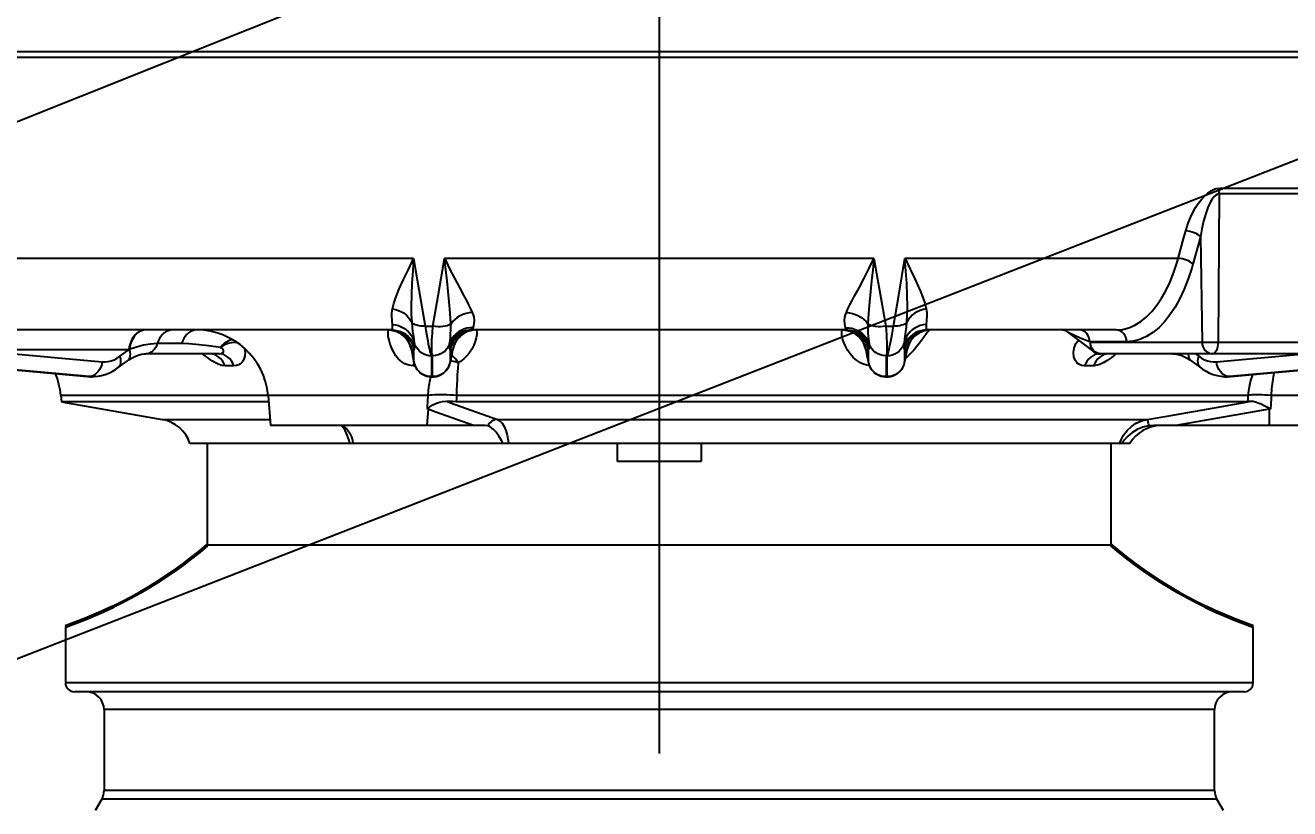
# Model space of a CAD drawing. Header units: millimetres. Extents: x 184 to 2141, y 95 to 1347.
# Drawn here: x 791.14 to 833.72, y 658.96 to 685.35 of the extents above; entities that cross this region are included whole.
import ezdxf
from ezdxf import colors
from ezdxf.entities.mleader import LeaderData, LeaderLine
from ezdxf.math import Vec2, Vec3

# ---------------------------------------------------------------- set-up
doc = ezdxf.new("R2010")
doc.units = ezdxf.units.MM
doc.linetypes.add('CENTER', pattern=[50.8, 31.75, -6.35, 6.35, -6.35])
doc.layers.add('chuda', color=61, linetype='Continuous')
doc.layers.add('oś', color=151, linetype='CENTER')
doc.layers.add('gruba', color=7, linetype='Continuous', lineweight=50)
doc.styles.get("Standard").update_dxf_attribs({"font": 'arial.ttf'})

msp = doc.modelspace()

# ---------------------------------------------------------------- linework, layer by layer
at = {"color": 7, "linetype": 'Continuous'}
for p, q in [((836.623, 684.453), (788.355, 684.453)), ((836.11, 684.261), (788.868, 684.261)), ((831.344, 679.669), (831.305, 674.677)), ((835.932, 679.669), (831.344, 679.669)), ((831.368, 679.864), (835.962, 679.864)), ((830.715, 678.226), (830.461, 677.303)), ((830.715, 678.226), (830.768, 674.677)), ((804.216, 677.498), (783.823, 677.498)), ((819.719, 677.498), (805.259, 677.498)), ((829.964, 677.498), (820.762, 677.498)), ((803.481, 675.086), (787.382, 675.086)), ((803.347, 675.086), (803.348, 675.086)), ((803.385, 675.086), (803.383, 675.086)), ((803.432, 675.086), (803.481, 675.086)), ((804.606, 675.216), (804.865, 675.219)), ((806.181, 675.086), (806.147, 675.086)), ((818.797, 675.086), (806.181, 675.086)), ((806.181, 675.086), (806.242, 675.086)), ((806.291, 675.086), (806.29, 675.086)), ((806.327, 675.086), (806.327, 675.086)), ((818.651, 675.086), (818.651, 675.086)), ((818.688, 675.086), (818.689, 675.086)), ((818.736, 675.086), (818.797, 675.086)), ((818.797, 675.086), (818.825, 675.086)), ((818.797, 675.086), (818.825, 675.086)), ((820.113, 675.219), (820.373, 675.216)), ((827.88, 675.086), (821.497, 675.086)), ((821.497, 675.086), (821.546, 675.086)), ((821.595, 675.086), (821.594, 675.086)), ((821.631, 675.086), (821.631, 675.086)), ((826.265, 675.004), (826.262, 675.005)), ((826.264, 675.003), (827.112, 674.362)), ((796.397, 674.626), (795.581, 674.626)), ((826.987, 674.691), (827.006, 674.677)), ((828.228, 674.691), (826.987, 674.691)), ((827.006, 674.677), (830.768, 674.677)), ((830.768, 674.677), (831.305, 674.677)), ((831.305, 674.677), (835.884, 674.677)), ((785.489, 674.214), (793.236, 673.515)), ((785.517, 674.212), (793.263, 673.514)), ((793.286, 673.514), (785.541, 674.212)), ((789.202, 674.421), (793.73, 674.012)), ((794.624, 674.421), (789.202, 674.421)), ((794.321, 674.198), (794.624, 674.421)), ((794.637, 674.426), (794.624, 674.421)), ((797.677, 674.281), (795.2, 674.281)), ((804.138, 674.435), (804.141, 674.419)), ((804.141, 674.419), (804.14, 674.426)), ((804.141, 674.421), (804.14, 674.426)), ((804.226, 674.421), (804.141, 674.421)), ((804.141, 674.421), (804.184, 674.197)), ((804.141, 674.419), (804.186, 674.186)), ((804.186, 674.186), (804.184, 674.197)), ((804.226, 674.011), (804.226, 674.421)), ((804.854, 674.214), (804.821, 674.213)), ((804.821, 674.213), (804.821, 673.513)), ((804.854, 673.513), (804.854, 674.214)), ((805.449, 674.421), (805.449, 674.011)), ((805.534, 674.421), (805.449, 674.421)), ((805.485, 674.171), (805.488, 674.186)), ((805.488, 674.186), (805.533, 674.419)), ((805.49, 674.197), (805.488, 674.186)), ((805.49, 674.197), (805.534, 674.421)), ((805.533, 674.419), (805.537, 674.436)), ((805.535, 674.426), (805.533, 674.419)), ((805.535, 674.426), (805.534, 674.421)), ((805.537, 674.436), (805.537, 674.436)), ((819.441, 674.436), (819.445, 674.419)), ((819.441, 674.436), (819.441, 674.436)), ((819.445, 674.419), (819.443, 674.426)), ((819.444, 674.421), (819.443, 674.426)), ((819.529, 674.421), (819.444, 674.421)), ((819.444, 674.421), (819.488, 674.197)), ((819.445, 674.419), (819.49, 674.186)), ((819.49, 674.186), (819.488, 674.197)), ((819.529, 674.011), (819.529, 674.421)), ((820.158, 674.213), (820.124, 674.214)), ((820.124, 674.214), (820.124, 673.513)), ((820.158, 673.513), (820.158, 674.213)), ((820.752, 674.421), (820.752, 674.011)), ((820.837, 674.421), (820.752, 674.421)), ((820.789, 674.171), (820.792, 674.186)), ((820.792, 674.186), (820.837, 674.419)), ((820.794, 674.197), (820.792, 674.186)), ((820.794, 674.197), (820.837, 674.421)), ((820.837, 674.419), (820.84, 674.435)), ((820.838, 674.426), (820.837, 674.419)), ((820.838, 674.426), (820.837, 674.421)), ((827.354, 674.281), (827.301, 674.281)), ((831.117, 674.281), (827.354, 674.281)), ((830.545, 674.281), (830.657, 674.198)), ((831.126, 674.281), (831.117, 674.281)), ((835.661, 674.281), (831.126, 674.281)), ((831.249, 674.012), (834.228, 674.281)), ((839.437, 674.212), (831.692, 673.514)), ((831.715, 673.514), (839.461, 674.212)), ((831.742, 673.515), (839.489, 674.214)), ((794.262, 673.816), (794.577, 674.047)), ((798.165, 673.878), (797.866, 673.878)), ((804.201, 673.878), (804.234, 673.958)), ((804.264, 673.878), (804.201, 673.878)), ((827.112, 673.878), (826.813, 673.878)), ((830.401, 674.047), (830.716, 673.816)), ((793.263, 673.514), (793.236, 673.515)), ((793.286, 673.514), (793.263, 673.514)), ((793.263, 673.514), (793.353, 673.51)), ((793.379, 673.51), (793.286, 673.514)), ((793.353, 673.51), (793.377, 673.51)), ((804.821, 673.513), (804.82, 673.509)), ((804.82, 673.509), (804.854, 673.509)), ((804.854, 673.513), (804.821, 673.513)), ((804.854, 673.509), (804.854, 673.513)), ((820.124, 673.513), (820.158, 673.513)), ((820.124, 673.513), (820.124, 673.509)), ((820.124, 673.509), (820.158, 673.509)), ((820.158, 673.509), (820.158, 673.513)), ((831.692, 673.514), (831.599, 673.51)), ((831.601, 673.51), (831.625, 673.51)), ((831.625, 673.51), (831.715, 673.514)), ((831.715, 673.514), (831.692, 673.514)), ((831.742, 673.515), (831.715, 673.514)), ((792.334, 672.881), (792.353, 672.67)), ((799.312, 672.881), (792.334, 672.881)), ((799.312, 672.881), (799.4, 671.865)), ((804.703, 672.881), (799.312, 672.881)), ((832.326, 672.881), (805.66, 672.881)), ((835.936, 672.881), (833.097, 672.881)), ((792.353, 672.67), (795.746, 672.072)), ((799.33, 672.67), (792.353, 672.67)), ((804.702, 672.413), (804.661, 671.865)), ((804.702, 672.413), (804.682, 672.421)), ((832.31, 672.67), (805.653, 672.67)), ((833.028, 672.413), (829.882, 671.865)), ((833.07, 672.421), (833.028, 672.413)), ((833.028, 672.413), (833.028, 671.865)), ((795.746, 672.072), (799.382, 672.072)), ((807.037, 672.072), (828.925, 672.072)), ((804.661, 671.865), (799.4, 671.865)), ((806.234, 671.865), (804.661, 671.865)), ((806.623, 671.865), (806.234, 671.865)), ((829.141, 671.865), (828.968, 671.853)), ((829.882, 671.865), (829.141, 671.865)), ((833.028, 671.865), (829.882, 671.865)), ((835.847, 671.865), (833.028, 671.865)), ((802.067, 671.261), (796.683, 671.261)), ((797.266, 671.261), (797.266, 667.837)), ((802.168, 671.261), (802.067, 671.261)), ((807.236, 671.261), (802.168, 671.261)), ((807.41, 671.261), (807.236, 671.261)), ((807.41, 671.261), (807.292, 671.261)), ((827.991, 671.261), (807.41, 671.261)), ((811.08, 670.656), (811.08, 671.261)), ((813.899, 671.261), (813.899, 670.656)), ((827.712, 667.837), (827.712, 671.261)), ((828.063, 671.261), (827.991, 671.261)), ((828.335, 671.261), (828.063, 671.261)), ((813.899, 670.656), (811.08, 670.656)), ((812.489, 667.837), (797.266, 667.837)), ((827.712, 667.837), (812.489, 667.837)), ((792.489, 665.099), (792.489, 663.199)), ((832.489, 663.199), (832.489, 665.099)), ((812.489, 663.199), (792.489, 663.199)), ((832.489, 663.199), (812.489, 663.199)), ((812.489, 662.899), (792.789, 662.899)), ((832.189, 662.899), (812.489, 662.899)), ((793.789, 662.299), (793.789, 659.579)), ((812.489, 662.299), (793.789, 662.299)), ((831.189, 662.299), (812.489, 662.299)), ((831.189, 659.579), (831.189, 662.299)), ((793.709, 659.279), (793.489, 658.899)), ((812.489, 659.279), (793.709, 659.279)), ((812.489, 659.579), (793.789, 659.579)), ((831.189, 659.579), (812.489, 659.579)), ((831.269, 659.279), (812.489, 659.279)), ((831.489, 658.899), (831.269, 659.279))]:
    msp.add_line(p, q, dxfattribs=at)
at = {"color": 7, "linetype": 'Continuous', "flags": 128}
for points in [[(830.217, 678.42), (830.302, 678.686), (830.413, 678.95), (830.552, 679.206), (830.64, 679.342), (830.74, 679.473), (830.852, 679.596), (830.957, 679.69), (831.072, 679.771), (831.154, 679.814), (831.24, 679.845), (831.368, 679.864)], [(831.344, 679.669), (831.291, 679.659), (831.272, 679.65), (831.224, 679.618), (831.181, 679.578), (831.179, 679.576), (831.113, 679.492), (831.057, 679.401), (830.965, 679.209), (830.892, 679.011), (830.817, 678.752), (830.758, 678.489), (830.715, 678.226)], [(831.344, 679.669), (831.345, 679.695), (831.346, 679.72), (831.348, 679.745), (831.35, 679.77), (831.354, 679.795), (831.358, 679.818), (831.363, 679.842), (831.368, 679.864)], [(829.964, 677.498), (830.155, 678.195), (830.217, 678.42)], [(830.715, 678.226), (830.676, 678.263), (830.626, 678.299), (830.568, 678.332), (830.502, 678.361), (830.432, 678.385), (830.359, 678.403), (830.287, 678.415), (830.217, 678.42)], [(803.498, 675.797), (803.545, 675.981), (803.614, 676.182), (803.733, 676.471), (803.874, 676.783), (804.037, 677.127), (804.213, 677.491), (804.216, 677.498)], [(804.216, 677.498), (804.215, 677.49), (804.184, 677.073), (804.158, 676.666), (804.14, 676.267), (804.133, 675.879), (804.136, 675.608), (804.149, 675.344)], [(804.216, 677.498), (804.394, 676.453), (804.606, 675.216)], [(804.865, 675.219), (805.04, 676.234), (805.259, 677.498)], [(805.259, 677.498), (805.262, 677.49), (805.426, 677.15), (805.59, 676.829), (805.755, 676.519), (805.91, 676.232), (805.992, 676.08), (806.066, 675.937), (806.134, 675.801), (806.191, 675.676)], [(805.464, 675.285), (805.445, 675.648), (805.413, 676.032), (805.378, 676.379), (805.339, 676.738), (805.299, 677.109), (805.26, 677.489), (805.259, 677.498)], [(818.788, 675.676), (818.843, 675.799), (818.909, 675.932), (818.985, 676.078), (819.068, 676.232), (819.218, 676.51), (819.378, 676.81), (819.547, 677.141), (819.716, 677.49), (819.719, 677.498)], [(819.719, 677.498), (819.718, 677.489), (819.679, 677.111), (819.639, 676.743), (819.6, 676.382), (819.565, 676.032), (819.533, 675.65), (819.514, 675.285)], [(819.719, 677.498), (819.895, 676.482), (820.113, 675.219)], [(820.373, 675.216), (820.551, 676.26), (820.762, 677.498)], [(820.762, 677.498), (820.765, 677.491), (820.936, 677.137), (821.095, 676.803), (821.195, 676.585), (821.285, 676.378), (821.364, 676.182), (821.432, 675.983), (821.48, 675.797)], [(820.829, 675.344), (820.842, 675.607), (820.845, 675.879), (820.838, 676.264), (820.82, 676.66), (820.794, 677.07), (820.763, 677.49), (820.762, 677.498)], [(827.88, 675.086), (828.09, 675.104), (828.298, 675.158), (828.503, 675.246), (828.703, 675.368), (828.891, 675.521), (829.072, 675.705), (829.244, 675.919), (829.406, 676.16), (829.554, 676.424), (829.69, 676.712), (829.816, 677.031), (829.928, 677.371), (829.964, 677.498)], [(830.461, 677.303), (830.422, 677.166), (830.304, 676.803), (830.17, 676.461), (830.022, 676.144), (829.861, 675.854), (829.688, 675.592), (829.504, 675.361), (829.31, 675.161), (829.108, 674.996), (828.895, 674.864), (828.676, 674.768), (828.453, 674.71), (828.228, 674.691)], [(830.461, 677.303), (830.422, 677.34), (830.373, 677.376), (830.314, 677.409), (830.249, 677.438), (830.178, 677.462), (830.106, 677.481), (830.034, 677.493), (829.964, 677.498)], [(803.501, 675.266), (803.492, 675.397), (803.482, 675.566), (803.483, 675.677), (803.498, 675.797)], [(803.498, 675.797), (803.604, 675.777), (803.706, 675.744), (803.803, 675.7), (803.892, 675.646), (803.973, 675.582), (804.044, 675.509), (804.103, 675.429), (804.149, 675.344)], [(806.191, 675.676), (806.084, 675.667), (805.979, 675.645), (805.876, 675.611), (805.777, 675.565), (805.685, 675.508), (805.602, 675.442), (805.527, 675.367), (805.464, 675.285)], [(806.191, 675.676), (806.22, 675.594), (806.239, 675.517), (806.251, 675.401), (806.246, 675.304), (806.232, 675.223), (806.213, 675.161)], [(818.765, 675.161), (818.746, 675.221), (818.733, 675.3), (818.728, 675.399), (818.739, 675.517), (818.758, 675.593), (818.788, 675.676)], [(818.788, 675.676), (818.894, 675.667), (819, 675.645), (819.102, 675.611), (819.201, 675.565), (819.293, 675.508), (819.377, 675.442), (819.451, 675.367), (819.514, 675.285)], [(821.48, 675.797), (821.374, 675.777), (821.272, 675.744), (821.175, 675.7), (821.086, 675.646), (821.005, 675.582), (820.934, 675.509), (820.875, 675.429), (820.829, 675.344)], [(821.48, 675.797), (821.495, 675.677), (821.496, 675.565), (821.486, 675.399), (821.478, 675.266)], [(795.178, 675.086), (795.107, 675.08), (795.037, 675.061), (794.969, 675.029), (794.904, 674.985), (794.844, 674.929), (794.789, 674.864), (794.741, 674.789), (794.7, 674.705), (794.666, 674.615), (794.64, 674.52), (794.624, 674.421)], [(795.193, 675.086), (795.122, 675.08), (795.052, 675.061), (794.984, 675.029), (794.92, 674.986), (794.859, 674.931), (794.805, 674.866), (794.756, 674.791), (794.714, 674.709), (794.68, 674.619), (794.654, 674.524), (794.637, 674.426)], [(796.09, 675.086), (796.02, 675.08), (795.95, 675.061), (795.883, 675.03), (795.819, 674.987), (795.76, 674.933), (795.705, 674.869), (795.657, 674.796), (795.615, 674.714), (795.581, 674.626)], [(796.906, 675.086), (796.836, 675.08), (796.766, 675.061), (796.699, 675.03), (796.635, 674.987), (796.576, 674.933), (796.521, 674.869), (796.473, 674.796), (796.431, 674.714), (796.397, 674.626)], [(803.347, 675.086), (803.449, 675.08), (803.549, 675.061), (803.645, 675.029), (803.737, 674.986), (803.823, 674.931), (803.901, 674.866), (803.971, 674.791), (804.03, 674.709), (804.078, 674.619), (804.115, 674.524), (804.14, 674.426)], [(804.138, 674.435), (804.113, 674.532), (804.075, 674.626), (804.026, 674.714), (803.967, 674.796), (803.898, 674.869), (803.82, 674.933), (803.735, 674.987), (803.643, 675.03), (803.547, 675.061), (803.448, 675.08), (803.348, 675.086)], [(803.348, 675.086), (803.45, 675.08), (803.55, 675.061), (803.647, 675.029), (803.739, 674.985), (803.825, 674.929), (803.903, 674.864), (803.973, 674.789), (804.032, 674.705), (804.08, 674.615), (804.117, 674.52), (804.141, 674.421)], [(804.201, 673.878), (804.056, 673.896), (803.921, 673.947), (803.821, 674.009), (803.711, 674.107), (803.619, 674.219), (803.544, 674.338), (803.485, 674.457), (803.426, 674.608), (803.387, 674.746), (803.363, 674.864), (803.352, 674.968), (803.354, 675.041), (803.367, 675.08), (803.379, 675.086)], [(803.432, 675.086), (803.534, 675.08), (803.635, 675.061), (803.732, 675.029), (803.824, 674.985), (803.91, 674.929), (803.988, 674.864), (804.058, 674.789), (804.117, 674.705), (804.165, 674.615), (804.202, 674.52), (804.226, 674.421)], [(803.481, 675.086), (803.5, 675.101), (803.507, 675.145), (803.506, 675.197), (803.501, 675.266)], [(803.481, 675.086), (803.582, 675.08), (803.681, 675.061), (803.777, 675.03), (803.869, 674.987), (803.954, 674.933), (804.032, 674.869), (804.101, 674.795), (804.16, 674.714), (804.209, 674.625), (804.247, 674.532)], [(803.501, 675.266), (803.602, 675.254), (803.702, 675.231), (803.797, 675.195), (803.887, 675.147), (803.969, 675.089), (804.043, 675.022), (804.108, 674.945), (804.161, 674.861), (804.203, 674.771), (804.233, 674.676)], [(804.606, 675.216), (804.53, 675.215), (804.458, 675.219), (804.389, 675.229), (804.327, 675.243), (804.27, 675.262), (804.221, 675.286), (804.181, 675.313), (804.149, 675.344)], [(804.149, 675.344), (804.163, 675.179), (804.182, 675.031), (804.195, 674.935), (804.208, 674.853), (804.218, 674.782), (804.226, 674.726), (804.233, 674.676)], [(804.606, 675.216), (804.627, 675.083), (804.648, 674.957), (804.669, 674.836), (804.69, 674.724), (804.71, 674.618), (804.73, 674.523), (804.748, 674.437), (804.766, 674.364), (804.782, 674.307), (804.796, 674.263), (804.809, 674.231), (804.821, 674.213)], [(804.854, 674.214), (804.844, 674.232), (804.836, 674.264), (804.83, 674.312), (804.827, 674.375), (804.825, 674.449), (804.825, 674.535), (804.828, 674.637), (804.833, 674.75), (804.846, 674.968), (804.865, 675.219)], [(805.464, 675.285), (805.411, 675.255), (805.349, 675.23), (805.279, 675.212), (805.203, 675.2), (805.121, 675.194), (805.037, 675.196), (804.951, 675.204), (804.865, 675.219)], [(806.147, 675.086), (806.072, 675.079), (805.964, 675.057), (805.861, 675.02), (805.763, 674.969), (805.673, 674.906), (805.593, 674.831), (805.524, 674.746), (805.467, 674.652), (805.423, 674.552)], [(805.426, 674.624), (805.433, 674.678), (805.442, 674.746), (805.452, 674.837), (805.462, 674.952), (805.468, 675.087), (805.464, 675.285)], [(806.213, 675.161), (806.11, 675.158), (806.009, 675.142), (805.911, 675.114), (805.817, 675.073), (805.729, 675.021), (805.649, 674.959), (805.577, 674.886), (805.516, 674.806), (805.465, 674.718), (805.426, 674.624)], [(806.242, 675.086), (806.14, 675.08), (806.04, 675.061), (805.943, 675.029), (805.85, 674.985), (805.764, 674.929), (805.686, 674.864), (805.617, 674.789), (805.558, 674.705), (805.509, 674.615), (805.473, 674.52), (805.449, 674.421)], [(806.327, 675.086), (806.225, 675.08), (806.125, 675.061), (806.027, 675.029), (805.935, 674.985), (805.849, 674.929), (805.771, 674.864), (805.702, 674.789), (805.642, 674.705), (805.594, 674.615), (805.558, 674.52), (805.534, 674.421)], [(806.327, 675.086), (806.226, 675.08), (806.126, 675.061), (806.029, 675.029), (805.937, 674.986), (805.851, 674.931), (805.773, 674.866), (805.704, 674.791), (805.645, 674.709), (805.596, 674.619), (805.559, 674.524), (805.535, 674.426)], [(806.327, 675.086), (806.227, 675.08), (806.128, 675.061), (806.032, 675.03), (805.941, 674.988), (805.855, 674.934), (805.777, 674.87), (805.708, 674.796), (805.649, 674.715), (805.6, 674.627), (805.562, 674.533), (805.537, 674.436)], [(806.309, 675.086), (806.334, 675.066), (806.345, 675.005), (806.341, 674.926), (806.323, 674.824), (806.289, 674.702), (806.241, 674.577), (806.173, 674.443), (806.082, 674.305), (805.999, 674.205), (805.901, 674.111), (805.788, 674.026), (805.715, 673.983)], [(806.213, 675.161), (806.19, 675.105), (806.181, 675.086)], [(819.562, 673.89), (819.481, 673.901), (819.334, 673.949), (819.268, 673.981), (819.134, 674.065), (819.02, 674.163), (818.923, 674.27), (818.828, 674.404), (818.756, 674.537), (818.703, 674.662), (818.663, 674.789), (818.641, 674.896), (818.633, 674.982), (818.637, 675.039), (818.649, 675.074), (818.669, 675.086)], [(818.651, 675.086), (818.753, 675.08), (818.854, 675.061), (818.951, 675.029), (819.043, 674.985), (819.129, 674.929), (819.207, 674.864), (819.276, 674.789), (819.336, 674.705), (819.384, 674.615), (819.42, 674.52), (819.444, 674.421)], [(818.651, 675.086), (818.753, 675.08), (818.852, 675.061), (818.949, 675.029), (819.041, 674.986), (819.127, 674.931), (819.205, 674.866), (819.274, 674.791), (819.334, 674.709), (819.382, 674.619), (819.419, 674.524), (819.443, 674.426)], [(819.441, 674.436), (819.416, 674.533), (819.379, 674.626), (819.33, 674.715), (819.27, 674.796), (819.201, 674.869), (819.124, 674.933), (819.039, 674.987), (818.948, 675.03), (818.852, 675.061), (818.753, 675.08), (818.653, 675.086)], [(818.736, 675.086), (818.838, 675.08), (818.938, 675.061), (819.036, 675.029), (819.128, 674.985), (819.214, 674.929), (819.292, 674.864), (819.361, 674.789), (819.421, 674.705), (819.469, 674.615), (819.505, 674.52), (819.529, 674.421)], [(818.797, 675.086), (818.788, 675.105), (818.765, 675.161)], [(818.765, 675.161), (818.868, 675.158), (818.969, 675.142), (819.067, 675.114), (819.161, 675.073), (819.249, 675.021), (819.329, 674.959), (819.401, 674.886), (819.462, 674.806), (819.513, 674.718), (819.552, 674.624)], [(818.825, 675.086), (818.907, 675.079), (819.014, 675.057), (819.118, 675.02), (819.215, 674.969), (819.305, 674.906), (819.385, 674.831), (819.454, 674.746), (819.512, 674.652), (819.555, 674.552)], [(819.514, 675.285), (819.51, 675.087), (819.515, 674.974), (819.523, 674.874), (819.532, 674.787), (819.54, 674.716), (819.547, 674.66), (819.552, 674.624)], [(820.113, 675.219), (820.027, 675.204), (819.941, 675.196), (819.857, 675.194), (819.775, 675.2), (819.699, 675.212), (819.629, 675.23), (819.567, 675.255), (819.514, 675.285)], [(820.113, 675.219), (820.125, 675.073), (820.135, 674.935), (820.143, 674.803), (820.148, 674.683), (820.152, 674.577), (820.153, 674.484), (820.152, 674.401), (820.149, 674.332), (820.14, 674.253), (820.124, 674.214)], [(820.158, 674.213), (820.169, 674.23), (820.182, 674.261), (820.196, 674.306), (820.213, 674.366), (820.229, 674.434), (820.247, 674.513), (820.266, 674.606), (820.286, 674.711), (820.306, 674.822), (820.328, 674.943), (820.35, 675.075), (820.373, 675.216)], [(820.829, 675.344), (820.797, 675.313), (820.757, 675.286), (820.708, 675.262), (820.651, 675.243), (820.589, 675.229), (820.52, 675.219), (820.448, 675.215), (820.373, 675.216)], [(821.497, 675.086), (821.396, 675.08), (821.297, 675.061), (821.201, 675.03), (821.11, 674.987), (821.024, 674.933), (820.946, 674.869), (820.877, 674.795), (820.818, 674.714), (820.769, 674.625), (820.732, 674.532)], [(820.745, 674.676), (820.755, 674.743), (820.762, 674.796), (820.772, 674.862), (820.784, 674.94), (820.796, 675.03), (820.815, 675.178), (820.829, 675.344)], [(821.478, 675.266), (821.376, 675.254), (821.276, 675.231), (821.181, 675.195), (821.091, 675.147), (821.009, 675.089), (820.935, 675.022), (820.87, 674.945), (820.817, 674.861), (820.775, 674.771), (820.745, 674.676)], [(821.546, 675.086), (821.444, 675.08), (821.343, 675.061), (821.246, 675.029), (821.154, 674.985), (821.068, 674.929), (820.99, 674.864), (820.92, 674.789), (820.861, 674.705), (820.813, 674.615), (820.777, 674.52), (820.752, 674.421)], [(821.624, 675.086), (821.592, 675.076), (821.555, 675.047), (821.512, 674.999), (821.46, 674.933), (821.394, 674.841), (821.315, 674.728), (821.241, 674.626), (821.155, 674.514), (821.061, 674.402), (820.953, 674.288), (820.853, 674.196), (820.783, 674.14)], [(821.631, 675.086), (821.529, 675.08), (821.428, 675.061), (821.331, 675.029), (821.239, 674.985), (821.153, 674.929), (821.075, 674.864), (821.005, 674.789), (820.946, 674.705), (820.898, 674.615), (820.861, 674.52), (820.837, 674.421)], [(821.631, 675.086), (821.529, 675.08), (821.429, 675.061), (821.333, 675.029), (821.241, 674.986), (821.155, 674.931), (821.077, 674.866), (821.008, 674.791), (820.948, 674.709), (820.9, 674.619), (820.863, 674.524), (820.838, 674.426)], [(821.478, 675.266), (821.472, 675.197), (821.471, 675.145), (821.478, 675.101), (821.497, 675.086)], [(826.262, 675.005), (826.235, 675.024), (826.207, 675.04), (826.177, 675.054), (826.146, 675.066), (826.115, 675.075), (826.083, 675.081), (826.05, 675.085), (826.019, 675.086)], [(826.987, 674.691), (826.863, 674.736), (826.642, 674.821), (826.445, 674.905), (826.33, 674.962), (826.279, 674.993), (826.265, 675.004)], [(826.987, 674.691), (826.979, 674.768), (826.959, 674.843), (826.926, 674.911), (826.883, 674.971), (826.83, 675.02), (826.77, 675.056), (826.705, 675.079), (826.638, 675.086)], [(828.228, 674.691), (828.221, 674.768), (828.2, 674.843), (828.167, 674.911), (828.124, 674.971), (828.071, 675.02), (828.012, 675.056), (827.947, 675.079), (827.88, 675.086)], [(795.581, 674.626), (795.348, 674.613), (795.114, 674.574), (794.877, 674.51), (794.637, 674.426)], [(795.581, 674.626), (795.552, 674.552), (795.516, 674.485), (795.473, 674.425), (795.425, 674.375), (795.373, 674.334), (795.317, 674.305), (795.259, 674.287), (795.2, 674.281)], [(797.707, 674.499), (797.304, 674.551), (796.895, 674.6), (796.648, 674.619), (796.397, 674.626)], [(798.112, 674.763), (798.097, 674.76), (798.012, 674.732), (797.929, 674.691), (797.849, 674.638), (797.775, 674.574), (797.707, 674.499)], [(798.267, 674.665), (798.263, 674.666), (798.166, 674.662), (798.069, 674.649), (797.974, 674.625), (797.88, 674.592), (797.791, 674.55), (797.707, 674.499)], [(804.247, 674.532), (804.241, 674.51), (804.237, 674.488), (804.233, 674.465), (804.229, 674.443), (804.226, 674.421)], [(804.821, 674.213), (804.731, 674.22), (804.644, 674.24), (804.56, 674.272), (804.482, 674.317), (804.412, 674.372), (804.351, 674.437), (804.3, 674.511), (804.26, 674.591), (804.233, 674.676)], [(804.233, 674.676), (804.245, 674.592), (804.248, 674.555), (804.247, 674.532)], [(805.426, 674.624), (805.39, 674.538), (805.34, 674.458), (805.278, 674.387), (805.206, 674.327), (805.126, 674.278), (805.039, 674.243), (804.948, 674.221), (804.854, 674.214)], [(805.423, 674.552), (805.421, 674.579), (805.426, 674.624)], [(805.449, 674.421), (805.446, 674.443), (805.442, 674.465), (805.438, 674.487), (805.433, 674.509), (805.428, 674.53), (805.423, 674.552)], [(819.555, 674.552), (819.55, 674.53), (819.545, 674.509), (819.54, 674.487), (819.536, 674.465), (819.533, 674.443), (819.529, 674.421)], [(820.124, 674.214), (820.031, 674.221), (819.939, 674.243), (819.852, 674.278), (819.772, 674.327), (819.7, 674.387), (819.638, 674.458), (819.589, 674.538), (819.552, 674.624)], [(819.552, 674.624), (819.557, 674.579), (819.555, 674.552)], [(820.745, 674.676), (820.718, 674.591), (820.678, 674.511), (820.627, 674.437), (820.566, 674.372), (820.496, 674.317), (820.418, 674.272), (820.334, 674.24), (820.247, 674.22), (820.158, 674.213)], [(820.732, 674.532), (820.73, 674.555), (820.733, 674.592), (820.745, 674.676)], [(820.752, 674.421), (820.749, 674.443), (820.746, 674.465), (820.741, 674.488), (820.737, 674.51), (820.732, 674.532)], [(826.813, 673.878), (826.709, 673.892), (826.619, 673.93), (826.566, 673.97), (826.491, 674.065), (826.448, 674.178), (826.434, 674.325), (826.458, 674.472), (826.521, 674.626), (826.604, 674.746)], [(827.006, 674.677), (826.999, 674.603), (827.007, 674.532), (827.028, 674.468), (827.062, 674.411), (827.107, 674.366), (827.112, 674.362)], [(827.354, 674.281), (827.287, 674.289), (827.222, 674.311), (827.162, 674.347), (827.11, 674.396), (827.066, 674.456), (827.034, 674.525), (827.013, 674.599), (827.006, 674.677)], [(830.768, 674.677), (830.776, 674.599), (830.796, 674.525), (830.829, 674.456), (830.872, 674.396), (830.925, 674.347), (830.985, 674.311), (831.05, 674.289), (831.117, 674.281)], [(831.305, 674.677), (831.301, 674.599), (831.291, 674.525), (831.274, 674.456), (831.252, 674.396), (831.225, 674.347), (831.194, 674.311), (831.161, 674.289), (831.126, 674.281)], [(793.73, 674.012), (793.828, 674.01), (793.928, 674.022), (794.028, 674.047), (794.127, 674.085), (794.225, 674.135), (794.321, 674.198)], [(794.321, 674.198), (794.34, 674.119), (794.348, 674.044), (794.346, 673.975), (794.332, 673.915), (794.307, 673.864), (794.273, 673.824), (794.262, 673.816)], [(794.637, 674.426), (794.656, 674.347), (794.664, 674.272), (794.661, 674.204), (794.647, 674.145), (794.622, 674.094), (794.587, 674.055), (794.577, 674.047)], [(794.577, 674.047), (794.622, 674.079), (794.711, 674.135), (794.798, 674.181), (794.885, 674.219), (794.97, 674.247), (795.054, 674.267), (795.137, 674.278), (795.2, 674.281)], [(797.866, 673.878), (797.754, 673.892), (797.636, 673.93), (797.563, 673.964), (797.417, 674.05), (797.271, 674.154), (797.204, 674.205), (797.11, 674.281)], [(797.866, 673.878), (797.824, 673.966), (797.775, 674.045), (797.718, 674.115), (797.656, 674.173), (797.588, 674.22), (797.517, 674.254), (797.443, 674.274), (797.368, 674.281)], [(797.677, 674.281), (797.747, 674.29), (797.801, 674.323), (797.809, 674.336), (797.816, 674.367), (797.809, 674.4), (797.802, 674.412), (797.763, 674.458), (797.707, 674.499)], [(798.165, 673.878), (798.124, 673.966), (798.076, 674.045), (798.02, 674.115), (797.959, 674.173), (797.893, 674.22), (797.823, 674.254), (797.751, 674.274), (797.677, 674.281)], [(798.519, 674.464), (798.543, 674.338), (798.535, 674.2), (798.49, 674.071), (798.439, 673.997), (798.37, 673.937), (798.323, 673.911), (798.248, 673.887), (798.165, 673.878)], [(804.184, 674.197), (804.197, 674.134), (804.207, 674.084), (804.215, 674.046), (804.221, 674.021), (804.224, 674.009), (804.226, 674.011)], [(804.186, 674.186), (804.193, 674.154), (804.204, 674.096), (804.214, 674.048), (804.224, 674.003), (804.231, 673.974), (804.238, 673.951), (804.244, 673.93), (804.253, 673.904), (804.266, 673.873), (804.285, 673.832), (804.314, 673.784), (804.351, 673.733), (804.396, 673.683), (804.449, 673.636), (804.51, 673.595), (804.577, 673.56), (804.649, 673.534), (804.724, 673.517), (804.802, 673.509), (804.82, 673.51)], [(804.855, 673.51), (804.906, 673.511), (804.982, 673.523), (805.054, 673.543), (805.12, 673.571), (805.181, 673.605), (805.235, 673.644), (805.282, 673.687), (805.323, 673.732), (805.357, 673.778), (805.384, 673.822), (805.404, 673.861), (805.417, 673.893), (805.427, 673.918), (805.434, 673.939), (805.439, 673.958), (805.444, 673.975), (805.449, 673.996), (805.456, 674.027), (805.465, 674.072), (805.476, 674.123), (805.485, 674.171)], [(805.449, 674.011), (805.45, 674.009), (805.454, 674.021), (805.459, 674.046), (805.467, 674.084), (805.478, 674.134), (805.49, 674.197)], [(805.715, 673.983), (805.665, 674.059), (805.613, 674.127), (805.559, 674.186), (805.504, 674.236), (805.499, 674.24)], [(819.488, 674.197), (819.5, 674.134), (819.511, 674.084), (819.519, 674.046), (819.525, 674.021), (819.528, 674.009), (819.529, 674.011)], [(819.49, 674.186), (819.496, 674.154), (819.508, 674.096), (819.518, 674.048), (819.528, 674.003), (819.535, 673.974), (819.541, 673.951), (819.548, 673.93), (819.557, 673.904), (819.569, 673.873), (819.589, 673.832), (819.617, 673.784), (819.654, 673.733), (819.699, 673.683), (819.753, 673.636), (819.814, 673.595), (819.881, 673.56), (819.953, 673.534), (820.028, 673.517), (820.105, 673.509), (820.123, 673.51)], [(820.158, 673.51), (820.21, 673.511), (820.286, 673.523), (820.358, 673.543), (820.424, 673.571), (820.484, 673.605), (820.539, 673.644), (820.586, 673.687), (820.627, 673.732), (820.661, 673.778), (820.687, 673.822), (820.707, 673.861), (820.721, 673.893), (820.73, 673.918), (820.737, 673.939), (820.743, 673.958), (820.747, 673.975), (820.752, 673.996), (820.759, 674.027), (820.769, 674.072), (820.779, 674.123), (820.789, 674.171)], [(820.752, 674.011), (820.754, 674.009), (820.757, 674.021), (820.763, 674.046), (820.771, 674.084), (820.781, 674.134), (820.794, 674.197)], [(827.301, 674.281), (827.227, 674.274), (827.155, 674.254), (827.085, 674.22), (827.019, 674.173), (826.958, 674.115), (826.902, 674.045), (826.854, 673.966), (826.813, 673.878)], [(827.869, 674.281), (827.835, 674.253), (827.703, 674.151), (827.571, 674.056), (827.459, 673.987), (827.348, 673.933), (827.239, 673.895), (827.136, 673.879), (827.112, 673.878)], [(827.61, 674.281), (827.535, 674.274), (827.461, 674.254), (827.39, 674.22), (827.322, 674.173), (827.26, 674.115), (827.203, 674.045), (827.154, 673.966), (827.112, 673.878)], [(827.179, 674.323), (827.181, 674.319), (827.195, 674.307), (827.264, 674.283), (827.301, 674.281)], [(829.779, 674.281), (829.814, 674.28), (829.903, 674.271), (829.993, 674.251), (830.083, 674.223), (830.173, 674.184), (830.264, 674.137), (830.355, 674.08), (830.401, 674.047)], [(830.401, 674.047), (830.391, 674.055), (830.356, 674.094), (830.332, 674.145), (830.318, 674.204), (830.314, 674.272), (830.315, 674.281)], [(830.716, 673.816), (830.705, 673.824), (830.671, 673.864), (830.646, 673.915), (830.632, 673.975), (830.63, 674.044), (830.638, 674.119), (830.657, 674.198)], [(830.657, 674.198), (830.753, 674.135), (830.851, 674.085), (830.95, 674.047), (831.05, 674.022), (831.15, 674.01), (831.249, 674.012)], [(793.73, 674.012), (793.709, 673.922), (793.679, 673.836), (793.64, 673.757), (793.593, 673.687), (793.54, 673.627), (793.481, 673.578), (793.418, 673.543), (793.353, 673.521), (793.286, 673.514)], [(793.379, 673.511), (793.467, 673.513), (793.587, 673.527), (793.708, 673.551), (793.827, 673.586), (793.945, 673.632), (794.061, 673.689), (794.174, 673.755), (794.262, 673.816)], [(804.821, 673.513), (804.727, 673.52), (804.636, 673.542), (804.549, 673.577), (804.469, 673.625), (804.398, 673.685), (804.336, 673.756), (804.286, 673.835), (804.249, 673.921), (804.226, 674.011)], [(805.449, 674.011), (805.425, 673.921), (805.388, 673.835), (805.338, 673.756), (805.277, 673.685), (805.205, 673.625), (805.125, 673.577), (805.038, 673.542), (804.947, 673.52), (804.854, 673.513)], [(805.715, 673.983), (805.612, 674.014), (805.507, 674.036), (805.458, 674.044)], [(805.715, 673.983), (805.699, 673.784), (805.685, 673.57), (805.676, 673.406), (805.669, 673.238), (805.664, 673.06), (805.66, 672.881)], [(820.124, 673.513), (820.031, 673.52), (819.94, 673.542), (819.853, 673.577), (819.773, 673.625), (819.701, 673.685), (819.64, 673.756), (819.59, 673.835), (819.553, 673.921), (819.529, 674.011)], [(820.752, 674.011), (820.729, 673.921), (820.692, 673.835), (820.642, 673.756), (820.581, 673.685), (820.509, 673.625), (820.429, 673.577), (820.342, 673.542), (820.251, 673.52), (820.158, 673.513)], [(830.716, 673.816), (830.785, 673.768), (830.902, 673.697), (831.024, 673.636), (831.147, 673.588), (831.272, 673.551), (831.398, 673.526), (831.523, 673.512), (831.599, 673.512)], [(831.692, 673.514), (831.625, 673.521), (831.56, 673.543), (831.497, 673.578), (831.438, 673.627), (831.385, 673.687), (831.338, 673.757), (831.299, 673.836), (831.269, 673.922), (831.249, 674.012)], [(793.236, 673.515), (793.322, 673.511), (793.351, 673.511)], [(804.703, 672.881), (804.717, 673.056), (804.738, 673.228), (804.768, 673.402), (804.792, 673.51)], [(831.627, 673.511), (831.712, 673.513), (831.742, 673.515)], [(832.326, 672.881), (832.355, 673.117), (832.404, 673.348), (832.473, 673.57), (832.477, 673.582)], [(833.189, 673.646), (833.173, 673.57), (833.137, 673.347), (833.111, 673.116), (833.097, 672.881)], [(804.682, 672.421), (804.698, 672.775), (804.699, 672.788), (804.703, 672.881)], [(805.66, 672.881), (805.555, 672.888), (805.446, 672.893), (805.336, 672.898), (805.228, 672.9), (805.122, 672.901), (805.021, 672.9), (804.927, 672.898), (804.842, 672.893), (804.767, 672.888), (804.703, 672.881)], [(805.66, 672.881), (805.656, 672.775), (805.653, 672.67)], [(832.31, 672.67), (832.318, 672.775), (832.326, 672.881)], [(833.097, 672.881), (832.988, 672.888), (832.881, 672.893), (832.779, 672.898), (832.683, 672.9), (832.595, 672.901), (832.516, 672.9), (832.449, 672.898), (832.394, 672.893), (832.353, 672.888), (832.326, 672.881)], [(833.097, 672.881), (833.091, 672.788), (833.09, 672.775), (833.07, 672.421)], [(804.711, 672.452), (804.683, 672.423), (804.682, 672.421)], [(804.711, 672.452), (804.709, 672.447), (804.708, 672.442), (804.707, 672.437), (804.706, 672.432), (804.705, 672.428), (804.704, 672.423), (804.703, 672.418), (804.702, 672.413)], [(806.234, 671.865), (804.959, 672.321), (804.702, 672.413)], [(804.711, 672.452), (804.759, 672.495), (804.862, 672.565), (804.983, 672.623), (805.081, 672.656), (805.187, 672.677), (805.331, 672.682)], [(805.653, 672.67), (805.528, 672.672), (805.396, 672.678), (805.331, 672.682)], [(805.331, 672.682), (805.461, 672.636), (807.037, 672.072)], [(828.925, 672.072), (829.718, 672.21), (831.305, 672.486), (832.432, 672.682)], [(832.432, 672.682), (832.407, 672.679), (832.348, 672.672), (832.31, 672.67)], [(832.432, 672.682), (832.494, 672.682), (832.564, 672.668), (832.657, 672.636), (832.757, 672.593), (832.863, 672.541), (832.971, 672.482), (833.008, 672.461), (833.021, 672.452)], [(833.07, 672.421), (833.067, 672.423), (833.021, 672.452)], [(833.021, 672.452), (833.022, 672.447), (833.023, 672.442), (833.024, 672.437), (833.025, 672.432), (833.026, 672.428), (833.026, 672.423), (833.027, 672.418), (833.028, 672.413)], [(807.037, 672.072), (806.989, 672.067), (806.942, 672.054), (806.896, 672.035), (806.853, 672.009), (806.812, 671.978), (806.775, 671.941), (806.742, 671.899), (806.714, 671.853)], [(807.037, 672.072), (807.119, 672.022), (807.195, 671.941), (807.263, 671.832), (807.32, 671.697), (807.366, 671.539), (807.398, 671.363), (807.41, 671.261)], [(827.991, 671.261), (828.029, 671.363), (828.122, 671.539), (828.243, 671.697), (828.388, 671.832), (828.553, 671.941), (828.733, 672.022), (828.925, 672.072)], [(828.925, 672.072), (828.927, 672.067), (828.93, 672.054), (828.934, 672.035), (828.939, 672.009), (828.945, 671.978), (828.952, 671.941), (828.96, 671.899), (828.968, 671.853)], [(801.785, 671.853), (801.882, 671.809), (801.976, 671.731), (802.057, 671.623), (802.123, 671.484), (802.153, 671.377), (802.168, 671.261)], [(802.067, 671.261), (802.04, 671.363), (801.979, 671.539), (801.904, 671.697), (801.817, 671.832), (801.807, 671.843)], [(806.714, 671.853), (806.699, 671.857), (806.623, 671.865)], [(807.236, 671.261), (807.176, 671.362), (807.085, 671.513), (806.993, 671.642), (806.897, 671.745), (806.798, 671.818), (806.714, 671.853)], [(828.968, 671.853), (828.771, 671.809), (828.579, 671.731), (828.402, 671.623), (828.241, 671.484), (828.147, 671.377), (828.063, 671.261)]]:
    msp.add_lwpolyline(points, dxfattribs=at)
at = {"color": 7, "linetype": 'Continuous'}
for centre, radius, start, end in [((796.904, 672.67), 2.416, 5, 90), ((821.631, 674.281), 0.805, 90.0413, 169.0026), ((827.354, 674.684), 0.403, 232.898, 270), ((789.927, 672.67), 2.416, 5, 22.9735), ((795.536, 670.882), 1.208, 18.261, 80), ((829.382, 670.656), 1.208, 90, 150), ((792.789, 663.199), 0.3, 180, 270), ((832.189, 663.199), 0.3, 270, 0), ((793.189, 662.299), 0.6, 0, 90), ((831.789, 662.299), 0.6, 90, 180), ((793.189, 659.579), 0.6, 330, 0), ((831.789, 659.579), 0.6, 180, 210)]:
    msp.add_arc(centre, radius, start, end, dxfattribs=at)
at = {"layer": 'gruba'}
for centre, start, end in [((787.56, 679.233), 289.2269, 310.4238), ((837.418, 679.233), 229.5762, 250.7731)]:
    msp.add_arc(centre, 14.969, start, end, dxfattribs=at)
at = {"layer": 'oś'}
msp.add_line((812.489, 844.965), (812.489, 476.626), dxfattribs=at)

# ---------------------------------------------------------------- leaders
at = {"layer": 'chuda'}
ml = msp.add_multileader_mtext('Standard', dxfattribs=at)
ml.set_content('55', color=256)
ml.set_leader_properties()
ml.build(insert=Vec2(0, 0))
ctx = ml.context
ctx.base_point, ctx.char_height, ctx.plane_origin = Vec3(519.321, 582.554), 7, Vec3(1076.232, 795.975)
ctx.text_align_type = 2
notes = []
notes.append((ctx, [(0, (1, 1, 0), (541.401, 582.554), (-1, 0), 8, [(0, [(1076.232, 795.975)], 0, [])])]))
ctx.mtext.insert, ctx.mtext.alignment, ctx.mtext.flow_direction = Vec3(531.401, 586.114), 3, 5
ml = msp.add_multileader_mtext('Standard', dxfattribs=at)
ml.set_content('54', color=256)
ml.set_leader_properties()
ml.build(insert=Vec2(0, 0))
ctx = ml.context
ctx.base_point, ctx.char_height, ctx.plane_origin = Vec3(627.694, 608.915), 7, Vec3(1101.298, 785.145)
ctx.text_align_type = 2
notes.append((ctx, [(0, (1, 1, 0), (649.693, 608.915), (-1, 0), 8, [(0, [(1101.298, 785.145)], 0, [])])]))
ctx.mtext.insert, ctx.mtext.alignment, ctx.mtext.flow_direction = Vec3(639.693, 612.475), 3, 5
for ctx, leaders in notes:
    for number, flags, end, landing, length, lines in leaders:
        leader = LeaderData()
        leader.index, (leader.has_last_leader_line, leader.has_dogleg_vector, leader.attachment_direction) = number, flags
        leader.last_leader_point, leader.dogleg_vector, leader.dogleg_length = Vec3(end), Vec3(landing), length
        for number, points, colour, breaks in lines:
            line = LeaderLine()
            line.index, line.vertices, line.color, line.breaks = number, Vec3.list(points), colors.encode_raw_color(colour), breaks
            leader.lines.append(line)
        ctx.leaders.append(leader)

doc.saveas('drawing.dxf')
